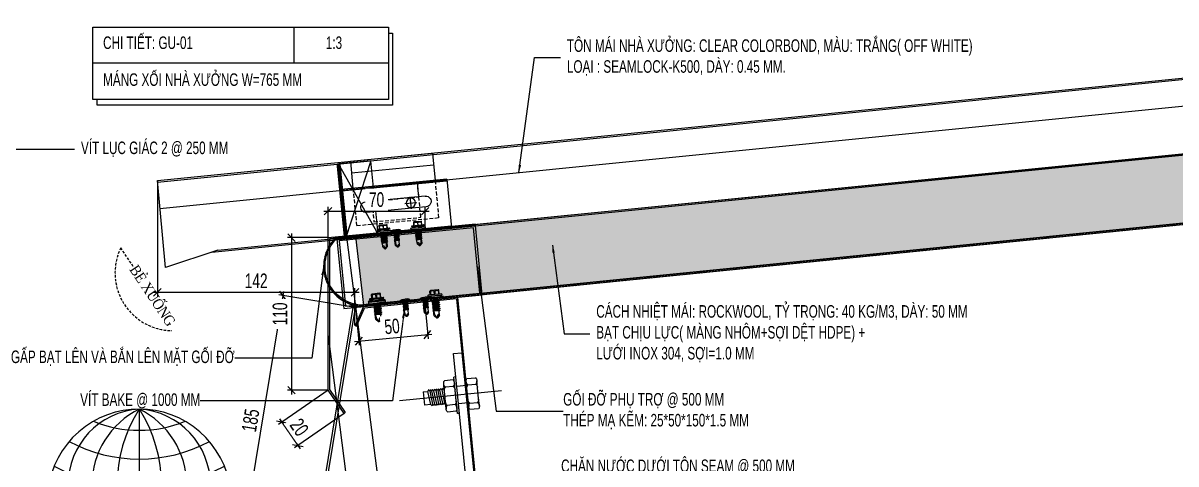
# Model space of a CAD drawing. Header units: inches. Extents: x 340055 to 349452, y -34649 to -30845.
# Drawn here: x 343662.1 to 343938.2, y -32566.8 to -32461.3 of the extents above; entities that cross this region are included whole.
import ezdxf

# ---------------------------------------------------------------- set-up
doc = ezdxf.new("R2010")
doc.units = ezdxf.units.IN
doc.header["$MEASUREMENT"] = 0
doc.linetypes.add('DASHED2', pattern=[9.525, 6.35, -3.175])
doc.linetypes.add('HIDDEN2', pattern=[4.7625, 3.175, -1.5875])
for name, color, linetype in [('2', 2, 'Continuous'), ('2NET-VE', 8, 'Continuous'), ('3', 3, 'Continuous'), ('5', 5, 'Continuous'), ('6', 6, 'Continuous'), ('7', 7, 'Continuous'), ('8', 8, 'Continuous'), ('GIANG', 1, 'Continuous'), ('ROOFING', 4, 'Continuous'), ('STRUCTURE', 1, 'Continuous')]:
    doc.layers.add(name, color=color, linetype=linetype)
doc.styles.add('DIM', font='SIMPLEX.shx', dxfattribs={"width": 0.7, "bigfont": 'EXTFONT.shx'})
doc.styles.add('ST1H', font='vnshxh.shx', dxfattribs={"width": 0.7})
doc.dimstyles.new('3', dxfattribs={"dimtxt": 3.5, "dimasz": 1.8, "dimexe": 1, "dimexo": 0, "dimgap": 1, "dimtad": 1, "dimdec": 0, "dimlfac": 3, "dimzin": 0, "dimdsep": 46, "dimtxsty": 'ST1H', "dimblk": 'OBLIQUE', "dimcen": 1, "dimdle": 1, "dimclrd": 8, "dimclre": 8, "dimclrt": 3, "dimadec": 0, "dimazin": 0, "dimtfac": 1, "dimtdec": 0, "dimtix": 1, "dimtofl": 0, "dimtmove": 1, "dimatfit": 3, "dimfxl": 0, "dimtolj": 1, "dimtzin": 0, "dimlwd": -1, "dimlwe": -1, "dimarcsym": 0})

# ---------------------------------------------------------------- blocks, each defined once
blk = doc.blocks.new('*U82')
at = {"layer": '2NET-VE', "ltscale": 0.5}
for p, q in [((0, 8.3), (9.5, 8.3)), ((22.9, 7.4), (22.9, 7.4)), ((0, -8.3), (9.5, -8.3)), ((22.9, -7.4), (22.9, -7.4))]:
    blk.add_line(p, q, dxfattribs=at)
at = {"layer": '7', "linetype": 'Continuous'}
for p, q in [((21.9, 6.4), (23.1, 7.7)), ((22.3, -6.4), (23.8, 6.4)), ((23.1, 7.7), (23.8, 6.4)), ((23.8, 6.4), (25.1, 7.7)), ((24.3, -6.4), (25.8, 6.4)), ((25.1, 7.7), (25.8, 6.4)), ((25.8, 6.4), (27, 7.7)), ((26.2, -6.4), (27.7, 6.4)), ((27, 7.7), (27.7, 6.4)), ((27.7, 6.4), (28.9, 7.7)), ((28.1, -6.4), (29.6, 6.4)), ((28.9, 7.7), (29.6, 6.4)), ((29.6, 6.4), (30.9, 7.7)), ((30.1, -6.4), (31.6, 6.4)), ((30.1, -6.4), (31.6, 6.4)), ((30.9, 7.7), (31.6, 6.4)), ((31.6, 6.4), (32.8, 7.7)), ((32, -6.4), (33.5, 6.4)), ((32.8, 7.7), (33.5, 6.4)), ((33.5, 6.4), (34.7, 7.7)), ((33.9, -6.4), (35.4, 6.4)), ((33.9, -6.4), (35.4, 6.4)), ((33.9, -6.4), (35.4, 6.4)), ((34.7, 7.7), (35.4, 6.4)), ((35.4, 6.4), (36.7, 7.7)), ((35.9, -6.4), (37.4, 6.4)), ((36.7, 7.7), (37.4, 6.4)), ((41.9, 6.4), (37.4, 6.4)), ((41.9, 6.4), (41.9, -6.4)), ((22.1, -6.4), (21.7, -6.4)), ((22.3, -6.4), (21.9, -6.4)), ((22.3, -6.4), (23.1, -7.7)), ((23.1, -7.7), (24.3, -6.4)), ((24.3, -6.4), (25, -7.7)), ((25, -7.7), (26.2, -6.4)), ((26.2, -6.4), (26.9, -7.7)), ((26.9, -7.7), (28.1, -6.4)), ((28.1, -6.4), (28.9, -7.7)), ((28.9, -7.7), (30.1, -6.4)), ((30.1, -6.4), (30.8, -7.7)), ((30.8, -7.7), (32, -6.4)), ((32, -6.4), (32.7, -7.7)), ((32.7, -7.7), (33.9, -6.4)), ((33.9, -6.4), (34.7, -7.7)), ((34.7, -7.7), (35.9, -6.4)), ((35.9, -6.4), (41.9, -6.4))]:
    blk.add_line(p, q, dxfattribs=at)
at = {"layer": '8', "linetype": 'Continuous'}
for p, q in [((-10.2, 8.8), (-10.2, 11.9)), ((-10.2, -11.9), (-10.2, 11.9)), ((-0.9, 14.9), (-9.3, 14.9)), ((0, 8.8), (0, 11.9)), ((0, -11.9), (0, 11.9)), ((9.5, -17.6), (9.5, 17.6)), ((9.5, 17.6), (11.4, 17.6)), ((11.4, -17.6), (11.4, 17.6)), ((11.4, 8.8), (11.4, 11.9)), ((11.4, -11.9), (11.4, 11.9)), ((12.3, 14.9), (20.7, 14.9)), ((21.7, 8.8), (21.7, 11.9)), ((21.7, -11.9), (21.7, 11.9)), ((-1.4, 8.8), (-8.9, 8.8)), ((12.8, 8.8), (20.3, 8.8)), ((-10.2, -8.8), (-10.2, -11.9)), ((-1.4, -8.8), (-8.9, -8.8)), ((0, -8.8), (0, -11.9)), ((11.4, -8.8), (11.4, -11.9)), ((12.8, -8.8), (20.3, -8.8)), ((21.7, -8.8), (21.7, -11.9)), ((-9.3, -14.9), (-0.9, -14.9)), ((9.5, -17.6), (11.4, -17.6)), ((20.7, -14.9), (12.3, -14.9))]:
    blk.add_line(p, q, dxfattribs=at)
at = {"layer": '8', "ltscale": 10}
blk.add_line((-32.8, 0), (65.5, 0), dxfattribs=at)
at = {"layer": '8', "linetype": 'Continuous'}
for centre, radius, start, end in [((-4.7, 11.9), 5.58, 146.602, 180), ((-6.1, 11.9), 4.1, 180, 228.5476), ((-4.1, 11.9), 4.1, 311.4524, 0), ((-5.6, 11.9), 5.58, 0, 33.398), ((17, 11.9), 5.58, 146.602, 180), ((15.5, 11.9), 4.1, 180, 228.5476), ((17.6, 11.9), 4.1, 311.4524, 0), ((16.1, 11.9), 5.58, 0, 33.398), ((-6.1, 5.7), 4.1, 131.4524, 180), ((-4.1, 5.7), 4.1, 0, 48.5476), ((15.5, 5.7), 4.1, 131.4524, 180), ((17.6, 5.7), 4.1, 0, 48.5476), ((-6.1, -5.7), 4.1, 180, 228.5476), ((-6.1, -11.9), 4.1, 131.4524, 180), ((-4.1, -5.7), 4.1, 311.4524, 0), ((-4.1, -11.9), 4.1, 0, 48.5476), ((15.5, -5.7), 4.1, 180, 228.5476), ((15.5, -11.9), 4.1, 131.4524, 180), ((17.6, -5.7), 4.1, 311.4524, 0), ((17.6, -11.9), 4.1, 0, 48.5476), ((-4.7, -11.9), 5.58, 180, 213.398), ((-5.6, -11.9), 5.58, 326.602, 0), ((17, -11.9), 5.58, 180, 213.398), ((16.1, -11.9), 5.58, 326.602, 0)]:
    blk.add_arc(centre, radius, start, end, dxfattribs=at)
blk = doc.blocks.new('*U81')
at = {"layer": '2NET-VE', "ltscale": 0.5}
for p, q in [((0, 8.3), (9.5, 8.3)), ((22.9, 7.4), (22.9, 7.4)), ((0, -8.3), (9.5, -8.3)), ((22.9, -7.4), (22.9, -7.4))]:
    blk.add_line(p, q, dxfattribs=at)
at = {"layer": '7', "linetype": 'Continuous'}
for p, q in [((21.9, 6.4), (23.1, 7.7)), ((22.3, -6.4), (23.8, 6.4)), ((23.1, 7.7), (23.8, 6.4)), ((23.8, 6.4), (25.1, 7.7)), ((24.3, -6.4), (25.8, 6.4)), ((25.1, 7.7), (25.8, 6.4)), ((25.8, 6.4), (27, 7.7)), ((26.2, -6.4), (27.7, 6.4)), ((27, 7.7), (27.7, 6.4)), ((27.7, 6.4), (28.9, 7.7)), ((28.1, -6.4), (29.6, 6.4)), ((28.9, 7.7), (29.6, 6.4)), ((29.6, 6.4), (30.9, 7.7)), ((30.1, -6.4), (31.6, 6.4)), ((30.1, -6.4), (31.6, 6.4)), ((30.9, 7.7), (31.6, 6.4)), ((31.6, 6.4), (32.8, 7.7)), ((32, -6.4), (33.5, 6.4)), ((32.8, 7.7), (33.5, 6.4)), ((33.5, 6.4), (34.7, 7.7)), ((33.9, -6.4), (35.4, 6.4)), ((33.9, -6.4), (35.4, 6.4)), ((33.9, -6.4), (35.4, 6.4)), ((34.7, 7.7), (35.4, 6.4)), ((35.4, 6.4), (36.7, 7.7)), ((35.9, -6.4), (37.4, 6.4)), ((36.7, 7.7), (37.4, 6.4)), ((41.9, 6.4), (37.4, 6.4)), ((41.9, 6.4), (41.9, -6.4)), ((22.1, -6.4), (21.7, -6.4)), ((22.3, -6.4), (21.9, -6.4)), ((22.3, -6.4), (23.1, -7.7)), ((23.1, -7.7), (24.3, -6.4)), ((24.3, -6.4), (25, -7.7)), ((25, -7.7), (26.2, -6.4)), ((26.2, -6.4), (26.9, -7.7)), ((26.9, -7.7), (28.1, -6.4)), ((28.1, -6.4), (28.9, -7.7)), ((28.9, -7.7), (30.1, -6.4)), ((30.1, -6.4), (30.8, -7.7)), ((30.8, -7.7), (32, -6.4)), ((32, -6.4), (32.7, -7.7)), ((32.7, -7.7), (33.9, -6.4)), ((33.9, -6.4), (34.7, -7.7)), ((34.7, -7.7), (35.9, -6.4)), ((35.9, -6.4), (41.9, -6.4))]:
    blk.add_line(p, q, dxfattribs=at)
at = {"layer": '8', "linetype": 'Continuous'}
for p, q in [((-10.2, 8.8), (-10.2, 11.9)), ((-10.2, -11.9), (-10.2, 11.9)), ((-0.9, 14.9), (-9.3, 14.9)), ((0, 8.8), (0, 11.9)), ((0, -11.9), (0, 11.9)), ((9.5, -17.6), (9.5, 17.6)), ((9.5, 17.6), (11.4, 17.6)), ((11.4, -17.6), (11.4, 17.6)), ((11.4, 8.8), (11.4, 11.9)), ((11.4, -11.9), (11.4, 11.9)), ((12.3, 14.9), (20.7, 14.9)), ((21.7, 8.8), (21.7, 11.9)), ((21.7, -11.9), (21.7, 11.9)), ((-1.4, 8.8), (-8.9, 8.8)), ((12.8, 8.8), (20.3, 8.8)), ((-10.2, -8.8), (-10.2, -11.9)), ((-1.4, -8.8), (-8.9, -8.8)), ((0, -8.8), (0, -11.9)), ((11.4, -8.8), (11.4, -11.9)), ((12.8, -8.8), (20.3, -8.8)), ((21.7, -8.8), (21.7, -11.9)), ((-9.3, -14.9), (-0.9, -14.9)), ((9.5, -17.6), (11.4, -17.6)), ((20.7, -14.9), (12.3, -14.9))]:
    blk.add_line(p, q, dxfattribs=at)
at = {"layer": '8', "ltscale": 10}
blk.add_line((-32.8, 0), (65.5, 0), dxfattribs=at)
at = {"layer": '8', "linetype": 'Continuous'}
for centre, radius, start, end in [((-4.7, 11.9), 5.58, 146.602, 180), ((-6.1, 11.9), 4.1, 180, 228.5476), ((-4.1, 11.9), 4.1, 311.4524, 0), ((-5.6, 11.9), 5.58, 0, 33.398), ((17, 11.9), 5.58, 146.602, 180), ((15.5, 11.9), 4.1, 180, 228.5476), ((17.6, 11.9), 4.1, 311.4524, 0), ((16.1, 11.9), 5.58, 0, 33.398), ((-6.1, 5.7), 4.1, 131.4524, 180), ((-4.1, 5.7), 4.1, 0, 48.5476), ((15.5, 5.7), 4.1, 131.4524, 180), ((17.6, 5.7), 4.1, 0, 48.5476), ((-6.1, -5.7), 4.1, 180, 228.5476), ((-6.1, -11.9), 4.1, 131.4524, 180), ((-4.1, -5.7), 4.1, 311.4524, 0), ((-4.1, -11.9), 4.1, 0, 48.5476), ((15.5, -5.7), 4.1, 180, 228.5476), ((15.5, -11.9), 4.1, 131.4524, 180), ((17.6, -5.7), 4.1, 311.4524, 0), ((17.6, -11.9), 4.1, 0, 48.5476), ((-4.7, -11.9), 5.58, 180, 213.398), ((-5.6, -11.9), 5.58, 326.602, 0), ((17, -11.9), 5.58, 180, 213.398), ((16.1, -11.9), 5.58, 326.602, 0)]:
    blk.add_arc(centre, radius, start, end, dxfattribs=at)
blk = doc.blocks.new('XM150')
at = {"layer": '2', "ltscale": 0.015}
for p, q in [((68.9, 180), (0.9, 180)), ((0.9, 1.1), (0.9, 180)), ((2, 178.9), (2, 0)), ((2, 178.9), (68.26, 178.9)), ((75.45, 166.46), (68.26, 178.9)), ((68.9, 180), (76.4, 167.01)), ((76.4, 167.01), (75.45, 166.46)), ((-73.5, 12.99), (-72.55, 13.54)), ((-66, 0), (-73.5, 12.99)), ((-72.55, 13.54), (-65.36, 1.1)), ((2, 0), (-66, 0)), ((-65.36, 1.1), (0.9, 1.1))]:
    blk.add_line(p, q, dxfattribs=at)
at = {"layer": '5'}
blk.add_lwpolyline([(8, -10), (8, 140), (2, 140), (2, -10), (8, -10)], close=True, dxfattribs=at)
at = {"layer": 'GIANG', "xscale": 0.7499999999999999, "yscale": 0.7499999999999999, "zscale": 0.7499999999999999}
for name, p in [('*U82', (0.9, 110)), ('*U81', (0.9, 40))]:
    blk.add_blockref(name, p, dxfattribs=at)
blk = doc.blocks.new('*U86')
at = {"layer": '2', "xscale": 0.008333333333333337, "yscale": 0.008333333333333337, "zscale": 0.008333333333333337, "rotation": 8.530765610063296}
blk.add_blockref('XM150', (0.1178, -0.6986), dxfattribs=at)
blk = doc.blocks.new('*U87')
at = {"layer": '2', "color": 0, "linetype": 'ByBlock', "lineweight": -2, "transparency": 16777216}
blk.add_blockref('*U86', (0, 0), dxfattribs=at)
blk = doc.blocks.new('*U84')
at = {"layer": '2', "xscale": 0.008333333333333337, "yscale": 0.008333333333333337, "zscale": 0.008333333333333337, "rotation": 8.530765610063296}
blk.add_blockref('XM150', (0.1178, -0.6986), dxfattribs=at)
blk = doc.blocks.new('*U85')
at = {"layer": '2', "color": 0, "linetype": 'ByBlock', "lineweight": -2, "transparency": 16777216}
blk.add_blockref('*U84', (0, 0), dxfattribs=at)
blk = doc.blocks.new('HFR-1')
at = {"layer": 'STRUCTURE', "color": 1, "linetype": 'Continuous'}
for p, q in [((-5.5, 0), (5.5, 0)), ((-5.2, 0.8), (-3.4, 1.5)), ((5.2, 0.8), (3.4, 1.5)), ((-2.4, -1.2), (-3, -1.6)), ((-3, -1.6), (-2.4, -1.9)), ((-2.4, -1.9), (-3, -2.3)), ((-3, -2.3), (-2.4, -2.6)), ((-2.4, -2.6), (-3, -3)), ((-3, -3), (-2.4, -3.3)), ((-2.4, -3.3), (-3, -3.7)), ((-3, -3.7), (-2.4, -4.1)), ((-2.4, -4.1), (-3, -4.4)), ((-3, -4.4), (-2.4, -4.8)), ((-2.4, -4.8), (-3, -5.1)), ((-3, -5.1), (-2.4, -5.5)), ((-2.4, -5.5), (-3, -5.8)), ((-3, -5.8), (-2.4, -6.2)), ((-2.4, -6.2), (-3, -6.6)), ((-3, -6.6), (-2.4, -6.9)), ((-2.4, -6.9), (-3, -7.3)), ((-3, -7.3), (-2.4, -7.6)), ((-2.4, -7.6), (-3, -8)), ((-3, -8), (-2.4, -8.3)), ((-2.4, -8.3), (-3, -8.7)), ((-3, -8.7), (-2.4, -9)), ((-2.4, -9), (-3, -9.4)), ((-3, -9.4), (-2.4, -9.7)), ((-2.4, -9.7), (-3, -10.1)), ((-3, -10.1), (-2.4, -10.5)), ((-2.4, -10.5), (-3, -10.8)), ((-3, -10.8), (-2.4, -11.2)), ((-2.4, -11.2), (-3, -11.5)), ((-3, -11.5), (-2.4, -11.9)), ((-2.9, -1.6), (2.9, -1.4)), ((-2.9, -2.3), (2.9, -2.1)), ((-2.9, -3), (2.9, -2.8)), ((-2.9, -3.7), (2.9, -3.6)), ((-2.9, -4.4), (2.9, -4.3)), ((-2.9, -5.1), (2.9, -5)), ((-2.9, -5.9), (2.9, -5.7)), ((-2.9, -6.6), (2.9, -6.4)), ((-2.9, -7.3), (2.9, -7.1)), ((-2.9, -8), (2.9, -7.8)), ((-2.9, -8.7), (2.9, -8.5)), ((-2.9, -9.4), (2.9, -9.2)), ((-2.9, -10.1), (1.5, -10)), ((-2.9, -10.8), (1.3, -10.7)), ((-2.9, -11.5), (0.9, -11.4)), ((-2.5, -17.4), (-2.5, -11.8)), ((2.4, -1.1), (-2.4, -1.2)), ((2.4, -1.8), (-2.4, -1.9)), ((-2.4, -1.9), (2.4, -1.8)), ((-2.4, -2.6), (2.4, -2.5)), ((2.4, -2.5), (-2.4, -2.6)), ((-2.4, -3.3), (2.4, -3.2)), ((2.4, -3.2), (-2.4, -3.3)), ((-2.4, -4.1), (2.4, -3.9)), ((2.4, -3.9), (-2.4, -4.1)), ((-2.4, -4.8), (2.4, -4.6)), ((2.4, -4.6), (-2.4, -4.8)), ((-2.4, -5.5), (2.4, -5.3)), ((2.4, -5.3), (-2.4, -5.5)), ((-2.4, -6.2), (2.4, -6)), ((2.4, -6), (-2.4, -6.2)), ((-2.4, -6.9), (2.4, -6.8)), ((2.4, -6.8), (-2.4, -6.9)), ((-2.4, -7.6), (2.4, -7.5)), ((2.4, -7.5), (-2.4, -7.6)), ((-2.4, -8.3), (2.4, -8.2)), ((2.4, -8.2), (-2.4, -8.3)), ((-2.4, -9), (2.4, -8.9)), ((2.4, -8.9), (-2.4, -9)), ((-2.4, -9.7), (2.4, -9.6)), ((2.4, -9.6), (-2.4, -9.7)), ((1.4, -10.3), (-2.4, -10.5)), ((-2.4, -10.5), (1.4, -10.3)), ((-2.4, -11.2), (1.1, -11.1)), ((1.1, -11.1), (-2.4, -11.2)), ((-2.4, -11.9), (0.4, -11.8)), ((1.6, -16.1), (2.3, -10.2)), ((2.2, -10), (2.9, -10)), ((2.2, -11), (2.4, -11)), ((2.4, -11), (2.2, -11)), ((2.2, -11.4), (2.9, -11.4)), ((2.2, -11.7), (2.4, -11.7)), ((2.4, -10.3), (2.3, -10.3)), ((2.3, -10.3), (2.4, -10.3)), ((2.3, -10.7), (2.9, -10.7)), ((2.9, -1.4), (2.4, -1.1)), ((2.4, -1.8), (2.9, -1.4)), ((2.9, -2.1), (2.4, -1.8)), ((2.4, -2.5), (2.9, -2.1)), ((2.9, -2.8), (2.4, -2.5)), ((2.4, -3.2), (2.9, -2.8)), ((2.9, -3.6), (2.4, -3.2)), ((2.4, -3.9), (2.9, -3.6)), ((2.9, -4.3), (2.4, -3.9)), ((2.4, -4.6), (2.9, -4.3)), ((2.9, -5), (2.4, -4.6)), ((2.4, -5.3), (2.9, -5)), ((2.9, -5.7), (2.4, -5.3)), ((2.4, -6), (2.9, -5.7)), ((2.9, -6.4), (2.4, -6)), ((2.4, -6.8), (2.9, -6.4)), ((2.9, -7.1), (2.4, -6.8)), ((2.4, -7.5), (2.9, -7.1)), ((2.9, -7.8), (2.4, -7.5)), ((2.4, -8.2), (2.9, -7.8)), ((2.9, -8.5), (2.4, -8.2)), ((2.4, -8.9), (2.9, -8.5)), ((2.9, -9.2), (2.4, -8.9)), ((2.4, -9.6), (2.9, -9.2)), ((2.9, -10), (2.4, -9.6)), ((2.4, -10.3), (2.9, -10)), ((2.9, -10.7), (2.4, -10.3)), ((2.4, -11), (2.9, -10.7)), ((2.9, -11.4), (2.4, -11)), ((2.4, -11.7), (2.9, -11.4)), ((2.5, -17.4), (2.5, -11.7)), ((-2.5, -17.4), (-2, -16.7)), ((-2.5, -17.4), (-0.2, -19.7)), ((-1, -16.7), (0.2, -19.7)), ((0.1, -19.4), (1.2, -17.3)), ((0.2, -19.7), (2.5, -17.4))]:
    blk.add_line(p, q, dxfattribs=at)
at = {"layer": 'STRUCTURE', "color": 1, "linetype": 'Continuous', "ltscale": 8}
for p in [(-3.4, 1.5), (3.4, 1.5)]:
    blk.add_line(p, (0, 1.5), dxfattribs=at)
at = {"layer": 'STRUCTURE', "color": 1, "linetype": 'DASHED2'}
for p in [(-1.9, 1.5), (1.9, 1.5)]:
    blk.add_line(p, (0, 0), dxfattribs=at)
at = {"layer": 'STRUCTURE', "color": 1, "linetype": 'Continuous', "ltscale": 8}
for centre, start, end in [((-4.7, 0.2), 130.41, 194.8062), ((4.7, 0.2), 345.1938, 49.59)]:
    blk.add_arc(centre, 0.801, start, end, dxfattribs=at)
at = {"layer": 'STRUCTURE', "color": 1, "linetype": 'Continuous'}
for centre, radius, start, end in [((-7.3, -9), 9.14, 58.065, 78.8402), ((5.1, -3.8), 3.83, 84.2039, 134.3621), ((-0.5, -10.1), 1.93, 296.6041, 355.3922), ((1.9, -10.3), 0.444, 15.9762, 172.6971), ((-1.5, -17.1), 0.59, 34.2302, 144.5641), ((0, -19.4), 0.331, 231.6348, 305.4287), ((-0.6, -16), 2.2, 324.0048, 357.8268)]:
    blk.add_arc(centre, radius, start, end, dxfattribs=at)
blk = doc.blocks.new('_Oblique')
at = {"color": 0, "linetype": 'ByBlock', "lineweight": -2}
blk.add_line((-0.5, -0.5), (0.5, 0.5), dxfattribs=at)
blk = doc.blocks.new('*D511')
at = {"color": 8, "linetype": 'Continuous', "transparency": 16777216}
for p, q in [((343724.45, -32525.52), (343714.13, -32588.21)), ((343741.63, -32529.37), (343723.3, -32526.35)), ((343731.63, -32590.08), (343713.3, -32587.06))]:
    blk.add_line(p, q, dxfattribs=at)
at = {"layer": 'Defpoints', "color": 0, "transparency": 16777216}
for p in [(343741.63, -32529.37), (343714.29, -32587.23), (343731.63, -32590.08)]:
    blk.add_point(p, dxfattribs=at)
at = {"color": 8, "transparency": 16777216, "xscale": 1.8, "yscale": 1.8, "zscale": 1.8}
for p, rotation in [((343724.29, -32526.51), 80.64713084983309), ((343714.29, -32587.23), 260.6471308498331)]:
    blk.add_blockref('_Oblique', p, dxfattribs=dict(at, rotation=rotation))
at = {"color": 3, "transparency": 16777216, "insert": (343716.57, -32556.42), "char_height": 3.5, "attachment_point": 5, "rotation": 80.6471, "style": 'ST1H', "bg_fill": 3, "box_fill_scale": 1.25, "bg_fill_color": 256, "bg_fill_true_color": 13158600, "bg_fill_transparency": 0}
blk.add_mtext('\\A1;185', dxfattribs=at)
blk = doc.blocks.new('Short_Self_drilling')
at = {"layer": 'STRUCTURE', "color": 1, "linetype": 'Continuous'}
for p, q in [((6.43, 1.74), (-6.43, 1.73)), ((5.14, 3.76), (-5.14, 3.75)), ((-2.57, 2.9), (-5.14, 2.9)), ((-3.43, 3.75), (-3.43, 6.75)), ((3, 7.19), (-3, 7.18)), ((2.57, 2.9), (-2.57, 2.9)), ((-2.14, 2.8), (-2.14, 2.9)), ((6.25, 0), (0, 0)), ((2.15, 2.8), (2.15, 2.9)), ((2.16, -0.5), (2.15, 0.01)), ((5.14, 2.9), (2.57, 2.9)), ((3.43, 3.76), (3.42, 6.76)), ((2.99, -1.17), (-2.7, -0.23)), ((2.99, -2.7), (-2.7, -1.76)), ((2.99, -4.23), (-2.7, -3.28)), ((2.99, -5.75), (-2.7, -4.81)), ((2.99, -7.28), (-2.7, -6.33)), ((-1.91, -7.99), (-2.7, -7.86)), ((-2.14, -1.38), (-2.14, -0.87)), ((-2.14, -2.91), (-2.14, -2.39)), ((-2.14, -4.43), (-2.14, -3.92)), ((-2.13, -5.96), (-2.14, -5.44)), ((-2.14, -12.33), (-2.14, -8.48)), ((-2.13, -7.49), (-2.13, -6.97)), ((3, -8.8), (-1.14, -8.12)), ((2.16, -2.03), (2.16, -1.51)), ((2.16, -3.55), (2.16, -3.04)), ((2.16, -5.08), (2.16, -4.56)), ((2.16, -6.6), (2.16, -6.09)), ((2.16, -8.13), (2.16, -7.61)), ((2.15, -12.31), (2.15, -9.14))]:
    blk.add_line(p, q, dxfattribs=at)
blk.add_lwpolyline([(6.43, 1.31), (6.43, 1.74), (2.14, 2.81), (-2.14, 2.8), (-6.43, 1.73), (-6.43, 1.3)], close=True, dxfattribs=at)
for points in [[(-6.43, 1.3, -0.088869), (-6.25, 0), (0, 0)], [(-0.13, 3.76), (-0.33, 6.23, 0.338878), (-3.14, 6.23), (-3.33, 3.75)], [(3.3, 3.76), (3.1, 6.23, 0.338878), (0.29, 6.23), (0.1, 3.76)], [(-0.08, -14.04), (-1.04, -12.24, -0.148657), (-1.4, -11.2), (-1.95, -7.72, -0.815006), (-1.21, -7.77, 0.150833), (-0.85, -8.68)], [(2.15, -12.31), (0.17, -14.24, -0.333596), (-0.17, -14.24), (-2.14, -12.33)], [(2.15, -12.31), (1.71, -11.7, 0.52242), (0.88, -11.71), (-0.17, -14.24)]]:
    blk.add_lwpolyline(points, format="xyb", dxfattribs=at)
for points in [[(2.99, -1.17), (2.16, -1.51), (-2.14, -0.85), (-2.7, -0.23), (-2.36, 0)], [(2.99, -2.7), (2.16, -3.04), (-2.14, -2.37), (-2.7, -1.76), (-2.14, -1.38), (2.16, -2.03), (2.99, -2.7)], [(2.99, -4.23), (2.16, -4.56), (-2.14, -3.9), (-2.7, -3.28), (-2.14, -2.91), (2.16, -3.55), (2.99, -4.23)], [(2.99, -5.75), (2.16, -6.09), (-2.14, -5.43), (-2.7, -4.81), (-2.14, -4.43), (2.16, -5.08), (2.99, -5.75)], [(2.99, -7.28), (2.16, -7.62), (-2.14, -6.95), (-2.7, -6.33), (-2.13, -5.96), (2.16, -6.6), (2.99, -7.28)], [(-1.82, -8.53), (-2.14, -8.48), (-2.7, -7.86), (-2.13, -7.49), (-1.83, -7.53)], [(-1.26, -7.62), (2.16, -8.13), (3, -8.8)], [(-1.18, 0), (2.16, -0.5), (2.99, -1.17)], [(3, -8.8), (2.16, -9.14), (-0.85, -8.68)]]:
    blk.add_lwpolyline(points, dxfattribs=at)
for centre, radius, start, end in [((-4.99, 3.32), 0.455, 109.79487, 250.26739), ((-3, 6.75), 0.429, 90.03113, 180.03113), ((3, 6.76), 0.429, 0.03113, 90.03113), ((5.07, 3.33), 0.435, 279.72757, 80.33469), ((9.99, 0.17), 3.74, 162.29632, 182.61031)]:
    blk.add_arc(centre, radius, start, end, dxfattribs=at)
blk = doc.blocks.new('gối đỡ 2')
at = {"color": 1, "true_color": 0xfa051e}
for points in [[(328665.48, -35537.05), (328698.81, -35537.05), (328698.81, -35520.38), (328665.48, -35520.38)], [(328665.98, -35536.55), (328698.31, -35536.55), (328698.31, -35520.88), (328665.98, -35520.88)]]:
    blk.add_lwpolyline(points, close=True, dxfattribs=at)
at = {"color": 1, "xscale": 0.3150483438356407, "yscale": 0.3150483438356407, "zscale": 0.3150483438356407, "rotation": 359.9688728259106}
for p in [(328673.53, -35536.55), (328687.52, -35537.05)]:
    blk.add_blockref('Short_Self_drilling', p, dxfattribs=at)
blk = doc.blocks.new('AUDIT_I_200512002610-1')
at = {"color": 1, "xscale": 0.96000000076829, "yscale": 0.96000000076829, "zscale": 0.96000000076829, "rotation": 359.9688729454758}
for p in [(28.16, 12.55), (57.54, 12.55)]:
    blk.add_blockref('Short_Self_drilling', p, dxfattribs=at)
blk = doc.blocks.new('A$C6DF15AF1')
at = {"color": 8}
for p, q in [((13.21, 79), (12.06, 56.03)), ((13.21, 79), (83.12, 75.51)), ((12.71, 69.02), (82.62, 65.52)), ((83.12, 75.51), (81.97, 52.54)), ((2.07, 56.53), (0, 15.08)), ((2, 55.03), (91.89, 50.54)), ((2.07, 56.53), (91.96, 52.04)), ((91.96, 52.04), (89.89, 10.59)), ((20.92, 43.07), (71.86, 40.53)), ((33.19, 32.91), (33.7, 42.98)), ((59.13, 31.66), (59.63, 41.72)), ((20.48, 34.09), (71.41, 31.54)), ((38.48, 37.69), (28.41, 38.19)), ((64.41, 36.44), (54.35, 36.94)), ((0, 15.08), (89.89, 10.59)), ((0.07, 16.58), (89.96, 12.09))]:
    blk.add_line(p, q, dxfattribs=at)
at = {"color": 8, "linetype": 'HIDDEN2'}
for p, q in [((12.06, 56.03), (10.46, 24.07)), ((25.54, 25.32), (27.04, 55.28)), ((26.42, 42.8), (27.04, 55.28)), ((27.04, 55.28), (66.98, 53.29)), ((27.04, 55.28), (66.99, 53.28)), ((66.98, 53.29), (65.48, 23.32)), ((66.99, 53.28), (66.37, 40.8)), ((81.97, 52.54), (80.37, 20.58)), ((66.37, 40.8), (26.42, 42.8)), ((10.46, 24.07), (80.37, 20.58)), ((65.48, 23.32), (25.54, 25.32))]:
    blk.add_line(p, q, dxfattribs=at)
at = {"color": 8}
for centre, major_axis, start_param, end_param in [((20.7, 38.58), (3.18, 3.18), 0.735405, 3.876998), ((33.45, 37.94), (2.83, 2.83), 5.447794310103061, 11.73097961728265), ((59.38, 36.69), (2.83, 2.83), 5.447794310103061, 11.73097961728265), ((71.64, 36.03), (3.18, 3.18), 3.876998, 7.018591)]:
    blk.add_ellipse(centre, major_axis=major_axis, ratio=1, start_param=start_param, end_param=end_param, dxfattribs=at)
at = {"color": 9, "rotation": 357.1356216438959}
blk.add_blockref('AUDIT_I_200512002610-1', (-0.55, 4.05), dxfattribs=at)
blk = doc.blocks.new('*D512')
at = {"color": 8, "linetype": 'Continuous', "transparency": 16777216}
for p, q in [((343741.67, -32529.32), (343742.54, -32538.44)), ((343758.19, -32527.74), (343759.06, -32536.86)), ((343741.45, -32537.54), (343759.96, -32535.77))]:
    blk.add_line(p, q, dxfattribs=at)
at = {"layer": 'Defpoints', "color": 0, "transparency": 16777216}
for p in [(343741.67, -32529.32), (343758.19, -32527.74), (343758.96, -32535.87)]:
    blk.add_point(p, dxfattribs=at)
at = {"color": 8, "transparency": 16777216, "xscale": 1.8, "yscale": 1.8, "zscale": 1.8}
for p, rotation in [((343758.96, -32535.87), 5.452707035211587), ((343742.44, -32537.44), 185.4527070352116)]:
    blk.add_blockref('_Oblique', p, dxfattribs=dict(at, rotation=rotation))
at = {"color": 3, "transparency": 16777216, "insert": (343750.44, -32533.92), "char_height": 3.5, "attachment_point": 5, "rotation": 5.4527, "style": 'ST1H', "bg_fill": 3, "box_fill_scale": 1.25, "bg_fill_color": 256, "bg_fill_true_color": 13158600, "bg_fill_transparency": 0}
blk.add_mtext('\\A1;50', dxfattribs=at)
blk = doc.blocks.new('*D514')
at = {"color": 8, "linetype": 'Continuous', "transparency": 16777216}
for p, q in [((343694.24, -32499.02), (343694.24, -32526.74)), ((343693.24, -32525.74), (343742.57, -32525.74)), ((343741.57, -32533.73), (343741.57, -32524.74))]:
    blk.add_line(p, q, dxfattribs=at)
at = {"layer": 'Defpoints', "color": 0, "transparency": 16777216}
for p in [(343694.24, -32499.02), (343741.57, -32525.74), (343741.57, -32533.73)]:
    blk.add_point(p, dxfattribs=at)
at = {"color": 8, "transparency": 16777216, "xscale": 1.8, "yscale": 1.8, "zscale": 1.8, "rotation": 180}
blk.add_blockref('_Oblique', (343694.24, -32525.74), dxfattribs=at)
at = {"color": 8, "transparency": 16777216, "xscale": 1.8, "yscale": 1.8, "zscale": 1.8}
blk.add_blockref('_Oblique', (343741.57, -32525.74), dxfattribs=at)
at = {"color": 3, "transparency": 16777216, "insert": (343717.9, -32522.99), "char_height": 3.5, "attachment_point": 5, "style": 'ST1H', "bg_fill": 3, "box_fill_scale": 1.25, "bg_fill_color": 256, "bg_fill_true_color": 13158600, "bg_fill_transparency": 0}
blk.add_mtext('\\A1;142', dxfattribs=at)
blk = doc.blocks.new('A$C074D4DC8')
at = {"color": 9}
for p, q in [((80, 232.2), (80, 100)), ((13.2, 108.1), (13.2, 8.1)), ((38.4, 101.8), (38.4, 1.8)), ((121.6, 101.8), (121.6, 1.8)), ((146.8, 108.1), (146.8, 8.1)), ((80, 100), (80, 0))]:
    blk.add_line(p, q, dxfattribs=at)
for centre, radius, start, end in [((80, 152.2), 80, 326.5995, 213.4005), ((84.2, 166.1), 66.2, 93.6886, 266.3114), ((112.4, 166.1), 73.6, 116.1115, 243.8885), ((183.7, 166.1), 123, 147.491, 212.509), ((-23.7, 166.1), 123, 327.491, 32.509), ((47.6, 166.1), 73.6, 296.1115, 63.8885), ((75.7, 166.1), 66.2, 273.6886, 86.3114), ((80, 318.7), 105, 247.6912, 292.3088), ((80, 318.7), 130, 241.9999, 298.0001), ((80, 318.7), 155, 241.4707, 298.5293), ((80, 318.7), 180, 243.6718, 296.3282), ((80, 318.7), 205, 248.1186, 291.8814)]:
    blk.add_arc(centre, radius, start, end, dxfattribs=at)
for centre in [(80, 108.1), (80, 8.1)]:
    blk.add_ellipse(centre, major_axis=(-66.8, 0), ratio=0.12167, dxfattribs=at)
for centre in [(80, 79.9), (80, 58.1), (80, 31.6)]:
    blk.add_ellipse(centre, major_axis=(-66.8, 0), ratio=0.12167, start_param=0, end_param=3.141593, dxfattribs=at)
blk = doc.blocks.new('*D423')
at = {"color": 8, "linetype": 'Continuous', "transparency": 16777216}
for p, q in [((343734.11, -32506.32), (343759.36, -32506.32)), ((343735.11, -32512.65), (343735.11, -32505.32)), ((343758.36, -32510.36), (343758.36, -32505.32))]:
    blk.add_line(p, q, dxfattribs=at)
at = {"layer": 'Defpoints', "color": 0, "transparency": 16777216}
for p in [(343758.36, -32506.32), (343758.36, -32510.36), (343735.11, -32512.65)]:
    blk.add_point(p, dxfattribs=at)
at = {"color": 8, "transparency": 16777216, "xscale": 1.8, "yscale": 1.8, "zscale": 1.8, "rotation": 180}
blk.add_blockref('_Oblique', (343735.11, -32506.32), dxfattribs=at)
at = {"color": 8, "transparency": 16777216, "xscale": 1.8, "yscale": 1.8, "zscale": 1.8}
blk.add_blockref('_Oblique', (343758.36, -32506.32), dxfattribs=at)
at = {"color": 3, "transparency": 16777216, "insert": (343746.74, -32503.57), "char_height": 3.5, "attachment_point": 5, "style": 'ST1H', "bg_fill": 3, "box_fill_scale": 1.25, "bg_fill_color": 256, "bg_fill_true_color": 13158600, "bg_fill_transparency": 0}
blk.add_mtext('\\A1;70', dxfattribs=at)
blk = doc.blocks.new('*D437')
at = {"color": 8, "linetype": 'Continuous', "transparency": 16777216}
for p, q in [((343735.11, -32512.65), (343725.37, -32512.65)), ((343726.37, -32511.65), (343726.37, -32550.18)), ((343735.11, -32549.18), (343725.37, -32549.18))]:
    blk.add_line(p, q, dxfattribs=at)
at = {"layer": 'Defpoints', "color": 0, "transparency": 16777216}
for p in [(343735.11, -32512.65), (343726.37, -32549.18), (343735.11, -32549.18)]:
    blk.add_point(p, dxfattribs=at)
at = {"color": 8, "transparency": 16777216, "xscale": 1.8, "yscale": 1.8, "zscale": 1.8}
for p, rotation in [((343726.37, -32512.65), 90), ((343726.37, -32549.18), 270)]:
    blk.add_blockref('_Oblique', p, dxfattribs=dict(at, rotation=rotation))
at = {"color": 3, "transparency": 16777216, "insert": (343723.62, -32530.92), "char_height": 3.5, "attachment_point": 5, "rotation": 90, "style": 'ST1H', "bg_fill": 3, "box_fill_scale": 1.25, "bg_fill_color": 256, "bg_fill_true_color": 13158600, "bg_fill_transparency": 0}
blk.add_mtext('\\A1;110', dxfattribs=at)
blk = doc.blocks.new('*D438')
at = {"color": 8, "linetype": 'Continuous', "transparency": 16777216}
for p, q in [((343735.11, -32549.18), (343723.21, -32557.41)), ((343738.96, -32554.75), (343727.06, -32562.98)), ((343723.46, -32556.02), (343728.45, -32563.23))]:
    blk.add_line(p, q, dxfattribs=at)
at = {"layer": 'Defpoints', "color": 0, "transparency": 16777216}
for p in [(343735.11, -32549.18), (343738.96, -32554.75)]:
    blk.add_point(p, dxfattribs=at)
at = {"color": 8, "transparency": 16777216, "xscale": 1.8, "yscale": 1.8, "zscale": 1.8}
for p, rotation in [((343724.03, -32556.84), 124.6654000689615), ((343727.88, -32562.41), 304.6654000689615)]:
    blk.add_blockref('_Oblique', p, dxfattribs=dict(at, rotation=rotation))
at = {"color": 3, "transparency": 16777216, "insert": (343728.22, -32558.06), "char_height": 3.5, "attachment_point": 5, "rotation": 304.6654, "style": 'ST1H', "bg_fill": 3, "box_fill_scale": 1.25, "bg_fill_color": 256, "bg_fill_true_color": 13158600, "bg_fill_transparency": 0}
blk.add_mtext('\\A1;20', dxfattribs=at)
at = {"layer": 'Defpoints', "color": 0, "transparency": 16777216}
blk.add_point((343727.88, -32562.41), dxfattribs=at)

msp = doc.modelspace()

# ---------------------------------------------------------------- hatches: boundary and pattern name
at = {"true_color": 0xf2ee0d}
h = msp.add_hatch(dxfattribs=at)
h.set_pattern_fill('ANSI37,_O', color=2, scale=4, angle=-5.709972)
h.set_pattern_definition([(50.70997249, (17651.764, -28809.88276), (-0.38697521985, 0.316623087), []), (140.70997249, (17651.764, -28809.88276), (-0.316623087, -0.38697521985), [])])
h.paths.add_polyline_path([(344071.4596, -32496.371), (344071.4596, -32496.0593), (343743.6272, -32528.8297), (343743.6272, -32529.1647)])

# ---------------------------------------------------------------- linework, layer by layer
at = {"color": 2, "true_color": 0xf2ee0d}
msp.add_lwpolyline([(344071.4596, -32496.371), (344071.4596, -32496.0593), (343743.6272, -32528.8297), (343743.6272, -32529.1647), (344071.4596, -32496.371)], dxfattribs=at)
at = {"color": 152, "true_color": 0x2854d7}
msp.add_lwpolyline([(343648.6853, -32496.8722), (343648.6853, -32589.5833), (343731.2054, -32589.5833), (343741.1987, -32528.9081), (343758.1388, -32527.2447), (343758.1886, -32527.7422), (343741.6298, -32529.3675), (343731.6298, -32590.0833), (343648.1853, -32590.0833), (343648.1853, -32496.8722)], close=True, dxfattribs=at)
at = {"color": 8}
msp.add_arc((343744.5863, -32519.2454), 9.6322, 267.940144, 275.714407, dxfattribs=at)
at = {"layer": 'ROOFING'}
for p, q in [((343694.2357, -32499.0154), (344071.4596, -32461.293)), ((343694.2666, -32499.3473), (344071.4596, -32461.628)), ((343694.8536, -32505.6536), (344071.4596, -32467.993)), ((343707.2766, -32516.1361), (344071.4596, -32479.7178)), ((343708.7409, -32515.6547), (344071.4596, -32479.3828))]:
    msp.add_line(p, q, dxfattribs=at)
msp.add_lwpolyline([(343708.7409, -32515.6547), (343696.1692, -32519.788), (343694.2357, -32499.0154)], dxfattribs=at)

# ---------------------------------------------------------------- block references
at = {"color": 8, "xscale": -0.282051283356438, "yscale": 0.2820512817852432, "zscale": 0.2820512820512821, "rotation": 2.663188669690211}
msp.add_blockref('A$C6DF15AF1', (343764.8684, -32514.5987, 0), dxfattribs=at)
at = {"color": 8, "extrusion": (0, 0, -1), "xscale": 0.198946495819363, "yscale": 0.198946495819363, "zscale": -0.1989464964394736, "rotation": 354.2894068568708}
for p in [(-343758.3374, -32527.1942), (-343753.5538, -32527.6726)]:
    msp.add_blockref('HFR-1', p, dxfattribs=at)
at = {"layer": '2', "xscale": -40.00000000090691, "yscale": 40, "zscale": 40, "rotation": 14.24135874725903}
for name in ['*U87', '*U85']:
    msp.add_blockref(name, (343770.1435, -32558.3407), dxfattribs=at)

# ---------------------------------------------------------------- leaders
at = {"color": 9}
for points in [[(343780.835, -32497.0554), (343784.5902, -32469.52), (343792.3201, -32469.52)], [(343650.8297, -32505.2604), (343652.7074, -32491.4927), (343675.9397, -32491.4927)], [(343788.897, -32514.4631), (343791.6309, -32535.6569), (343799.3607, -32535.6569)]]:
    msp.add_leader(points, dimstyle='3', override={"dimgap": 1, "dimtad": 0}, dxfattribs=at)

# ---------------------------------------------------------------- next in the draw order: texts
at = {"layer": '3', "char_height": 3, "style": 'ST1H', "bg_fill": 2}
for s, insert, attachment_point in [('\\A1;CHI TIÕT: gu-01', (343681.2394, -32466.0208), 4), ('\\A1;t«n m¸i nhµ x\xadëng: CLEAR COLORBOND, mµu: tr¾ng( Off white) \\PLo¹i : SEAMLOCK-K500, dµy: 0.45 mm.', (343792.3201, -32469.52), 4), ('\\A1;m¸ng xèi nhµ x\xadëng W=765 MM', (343681.2394, -32474.8505), 4), ('\\A1;vÝt lôc gi¸c 2 @ 250 mm', (343675.9397, -32491.4927), 4), ('\\A1;vÝt bake @ 1000 mm', (343704.5174, -32551.7427), 6)]:
    msp.add_mtext(s, dxfattribs=dict(at, insert=insert, attachment_point=attachment_point))

# ---------------------------------------------------------------- next in the draw order: dimensions: what is measured, and where the dimension line sits
at = {"color": 1}
dim = msp.add_aligned_dim(p1=(343741.6299, -32529.3674), p2=(343731.6298, -32590.0833), distance=-17.5753, dimstyle='3', dxfattribs=at)
dim.commit()
dim.dimension.update_dxf_attribs({"geometry": '*D511', "text_midpoint": (343716.5748, -32556.4222)})

# ---------------------------------------------------------------- next in the draw order: hatches: boundary and pattern name
at = {"true_color": 0xf25d0d}
h = msp.add_hatch(dxfattribs=at)
h.set_pattern_fill('FLEX,_O', color=20, scale=10)
h.set_pattern_definition([(0, (21152.0483, 4798.5053), (0, 2.5), [2.5, -2.5]), (45, (21154.5483, 4798.5053), (1e-16, 2.499999996), [0.625, -2.28553391, 0.625, -3.53553391])])
h.paths.add_polyline_path([(344071.4596, -32496.0593), (344071.4596, -32479.7178), (343741.709, -32512.3579), (343743.6272, -32528.8297)])
at = {"true_color": 0xf2ee0d}
h = msp.add_hatch(dxfattribs=at)
h.set_pattern_fill('ANSI37,_O', color=2, scale=4, angle=-5.709972)
h.set_pattern_definition([(39.29002751, (-25126.34926, 20135.934), (-0.316623087, 0.38697521985), []), (129.29002751, (-25126.34926, 20135.934), (-0.38697521985, -0.316623087), [])])
edge = h.paths.add_edge_path()
edge.add_line((343743.6258, -32529.1679), (343743.6272, -32528.8297))
edge.add_arc((343743.6964, -32519.5224), 9.3076, 135.70107, 269.573915, ccw=False)
edge.add_line((343737.035, -32513.022), (343770.4293, -32509.7866))
edge.add_line((343770.4293, -32509.7866), (343770.3977, -32509.4595))
edge.add_line((343770.3977, -32509.4595), (343736.8827, -32512.7018))
edge.add_arc((343743.6964, -32519.5224), 9.6409, 134.971085, 269.573915)

# ---------------------------------------------------------------- next in the draw order: linework, layer by layer
at = {"color": 9}
msp.add_line((343726.9244, -32462.3064), (343726.9244, -32470.931), dxfattribs=at)
for points in [[(343678.7698, -32462.3064), (343749.5595, -32462.3064), (343749.5595, -32479.5556), (343678.7698, -32479.5556)], [(343678.7698, -32462.3064), (343749.5595, -32462.3064), (343749.5595, -32470.931), (343678.7698, -32470.931)]]:
    msp.add_lwpolyline(points, close=True, dxfattribs=at)
msp.add_lwpolyline([(343749.5595, -32463.727), (343750.5821, -32463.727), (343750.5821, -32480.9762), (343679.7925, -32480.9762), (343679.7925, -32479.5556)], dxfattribs=at)
at = {"color": 20, "true_color": 0xf25d0d}
msp.add_lwpolyline([(344071.4596, -32496.0593), (344071.4596, -32479.7178), (343741.709, -32512.3579), (343743.6272, -32528.8297), (344071.4596, -32496.0593)], dxfattribs=at)
at = {"color": 2, "true_color": 0xf2ee0d}
msp.add_lwpolyline([(343743.6258, -32529.1679), (343743.6272, -32528.8297, -0.66108797), (343737.035, -32513.022), (343770.4293, -32509.7866), (343770.3977, -32509.4595), (343736.8827, -32512.7018, 0.66567484), (343743.6248, -32529.163)], format="xyb", dxfattribs=at)

# ---------------------------------------------------------------- next in the draw order: block references
at = {"color": 8, "rotation": 5.52756702597872}
msp.add_blockref('gối đỡ 2', (13178.5904, -28816.3831), dxfattribs=at)
at = {"color": 9, "xscale": 0.2752669136971235, "yscale": 0.2752669136971235, "zscale": 0.2752669136971235}
msp.add_blockref('A$C074D4DC8', (343667.8902, -32617.61), dxfattribs=at)

# ---------------------------------------------------------------- next in the draw order: texts
at = {"layer": '3', "char_height": 3, "attachment_point": 4, "style": 'ST1H', "bg_fill": 2}
for s, insert in [('\\A1;1:3', (343734.5836, -32466.0208)), ('\\A1;C¸CH NHIÖT M¸I: ROCKWOOL, tû träng: 40 kg/m3, dµy: 50 mm\\PB¹T CHÞU LùC( MµNG NH¤M+SîI DÖT HDPE) +\\PL¦íI INOX 304, SîI=1.0 MM', (343799.3607, -32535.6569))]:
    msp.add_mtext(s, dxfattribs=dict(at, insert=insert))

# ---------------------------------------------------------------- next in the draw order: dimensions: what is measured, and where the dimension line sits
at = {"color": 8}
dim = msp.add_aligned_dim(p1=(343741.6655, -32529.3194), p2=(343758.1886, -32527.7422), distance=-8.1611, dimstyle='3', dxfattribs=at)
dim.commit()
dim.dimension.update_dxf_attribs({"geometry": '*D512', "text_midpoint": (343750.4412, -32533.9174)})

# ---------------------------------------------------------------- next in the draw order: dimensions: what is measured, and where the dimension line sits
dim = msp.add_linear_dim(base=(343741.5691, -32525.7376), p1=(343694.2357, -32499.0154), p2=(343741.5691, -32533.7253), dimstyle='3', dxfattribs=at)
dim.commit()
dim.dimension.update_dxf_attribs({"geometry": '*D514', "text_midpoint": (343717.9024, -32522.9876)})

# ---------------------------------------------------------------- next in the draw order: linework, layer by layer
at = {"color": 9}
for p, q in [((343747.1096, -32511.8178), (343737.6259, -32495.0114)), ((343745.3518, -32494.2388), (343739.3838, -32512.5904))]:
    msp.add_line(p, q, dxfattribs=at)
at = {"color": 122, "true_color": 0x27b98b, "const_width": 1, "elevation": 0}
msp.add_lwpolyline([(343737.6259, -32495.0114), (343739.3838, -32512.5904)], dxfattribs=at)
at = {"color": 9, "elevation": 0}
msp.add_lwpolyline([(343745.3518, -32494.2388), (343737.6259, -32495.0114), (343739.3838, -32512.5904), (343747.1096, -32511.8178)], close=True, dxfattribs=at)
at = {"color": 3, "linetype": 'DASHED2', "ltscale": 0.1}
msp.add_lwpolyline([(343688.4625, -32519.5794), (343685.4688, -32515.0794, 0.5489642), (343697.7213, -32534.921)], format="xyb", dxfattribs=at)

# ---------------------------------------------------------------- next in the draw order: texts
at = {"layer": '2', "color": 92, "linetype": 'Continuous', "insert": (343688.4625, -32519.5794), "char_height": 2.5, "attachment_point": 4, "rotation": 303.63441, "style": 'DIM'}
msp.add_mtext('\\A1;{\\Fvntimeh|c0;\\W0.9;\\T0.95;\\C3;BÎ xuèng}', dxfattribs=at)

# ---------------------------------------------------------------- next in the draw order: leaders
at = {"color": 9}
for points in [[(343738.8404, -32506.9684, 0), (343746.9526, -32569.8002, 0), (343790.9328, -32569.8002, 0)], [(343753.3499, -32530.057), (343750.5501, -32551.7427), (343704.5174, -32551.7427)]]:
    msp.add_leader(points, dimstyle='3', override={"dimgap": 1, "dimtad": 0}, dxfattribs=at)

# ---------------------------------------------------------------- next in the draw order: texts
at = {"layer": '3', "char_height": 3, "style": 'ST1H', "bg_fill": 2}
for s, insert, attachment_point in [('\\A1;gÊp b¹t lªn vµ b¾n lªn mÆt gèi ®ì', (343712.7562, -32541.5207), 6), ('\\A1;gèi ®ì phô trî @ 500 mm\\PthÐp m¹ kÏm: 25*50*150*1.5 mm', (343791.4391, -32554.1944), 4), ('\\A1;CHÆN N¦íC d\xadíi t«n seam @ 500 MM\\PSILICONE  X¸M', (343790.9328, -32569.8002, 0), 4)]:
    msp.add_mtext(s, dxfattribs=dict(at, insert=insert, attachment_point=attachment_point))

# ---------------------------------------------------------------- next in the draw order: dimensions: what is measured, and where the dimension line sits
at = {"color": 133, "true_color": 0x36c9c7}
dim = msp.add_linear_dim(base=(343758.3624, -32506.3233), p1=(343735.1139, -32512.6507), p2=(343758.3624, -32510.3592), dimstyle='3', dxfattribs=at)
dim.commit()
dim.dimension.update_dxf_attribs({"geometry": '*D423', "text_midpoint": (343746.7382, -32503.5733)})

# ---------------------------------------------------------------- next in the draw order: block references
at = {"color": 8, "extrusion": (0, 0, -1), "xscale": 0.1989464958193629, "yscale": 0.1989464958193629, "zscale": -0.1989464964394736, "rotation": 354.2894068568708}
msp.add_blockref('HFR-1', (-343751.4061, -32511.0508), dxfattribs=at)

# ---------------------------------------------------------------- next in the draw order: leaders
at = {"color": 9}
for points in [[(343734.0152, -32519.8351), (343731.2154, -32541.5207), (343712.7562, -32541.5207)], [(343770.9218, -32519.5819), (343775.3768, -32554.1944), (343791.4391, -32554.1944)]]:
    msp.add_leader(points, dimstyle='3', override={"dimgap": 1, "dimtad": 0}, dxfattribs=at)

# ---------------------------------------------------------------- next in the draw order: dimensions: what is measured, and where the dimension line sits
at = {"color": 133, "true_color": 0x36c9c7}
dim = msp.add_linear_dim(base=(343726.3725, -32549.1795), p1=(343735.1139, -32512.6507), p2=(343735.1139, -32549.1795), angle=90, dimstyle='3', dxfattribs=at)
dim.commit()
dim.dimension.update_dxf_attribs({"geometry": '*D437', "text_midpoint": (343723.6225, -32530.9151)})

# ---------------------------------------------------------------- next in the draw order: dimensions: what is measured, and where the dimension line sits
dim = msp.add_aligned_dim(p1=(343735.1139, -32549.1795), p2=(343738.9647, -32554.7479), distance=-13.4716, dimstyle='3', dxfattribs=at)
dim.commit()
dim.dimension.update_dxf_attribs({"geometry": '*D438', "text_midpoint": (343728.2209, -32558.062)})

# ---------------------------------------------------------------- next in the draw order: linework, layer by layer
at = {"layer": '6', "color": 30, "ltscale": 10, "true_color": 0xf0800f}
msp.add_lwpolyline([(343758.3624, -32510.6925), (343735.4473, -32512.9841), (343735.4473, -32549.0405), (343739.1993, -32554.5111), (343738.9647, -32554.7479), (343735.1139, -32549.1795), (343735.1139, -32512.6507), (343758.3624, -32510.3592)], close=True, dxfattribs=at)

# ---------------------------------------------------------------- next in the draw order: leaders
at = {"color": 9}
msp.add_leader([(343735.1139, -32536.1997), (343743.2261, -32599.0315), (343791.4391, -32599.0315)], dimstyle='3', override={"dimgap": 1, "dimtad": 0}, dxfattribs=at)

doc.saveas('drawing.dxf')
